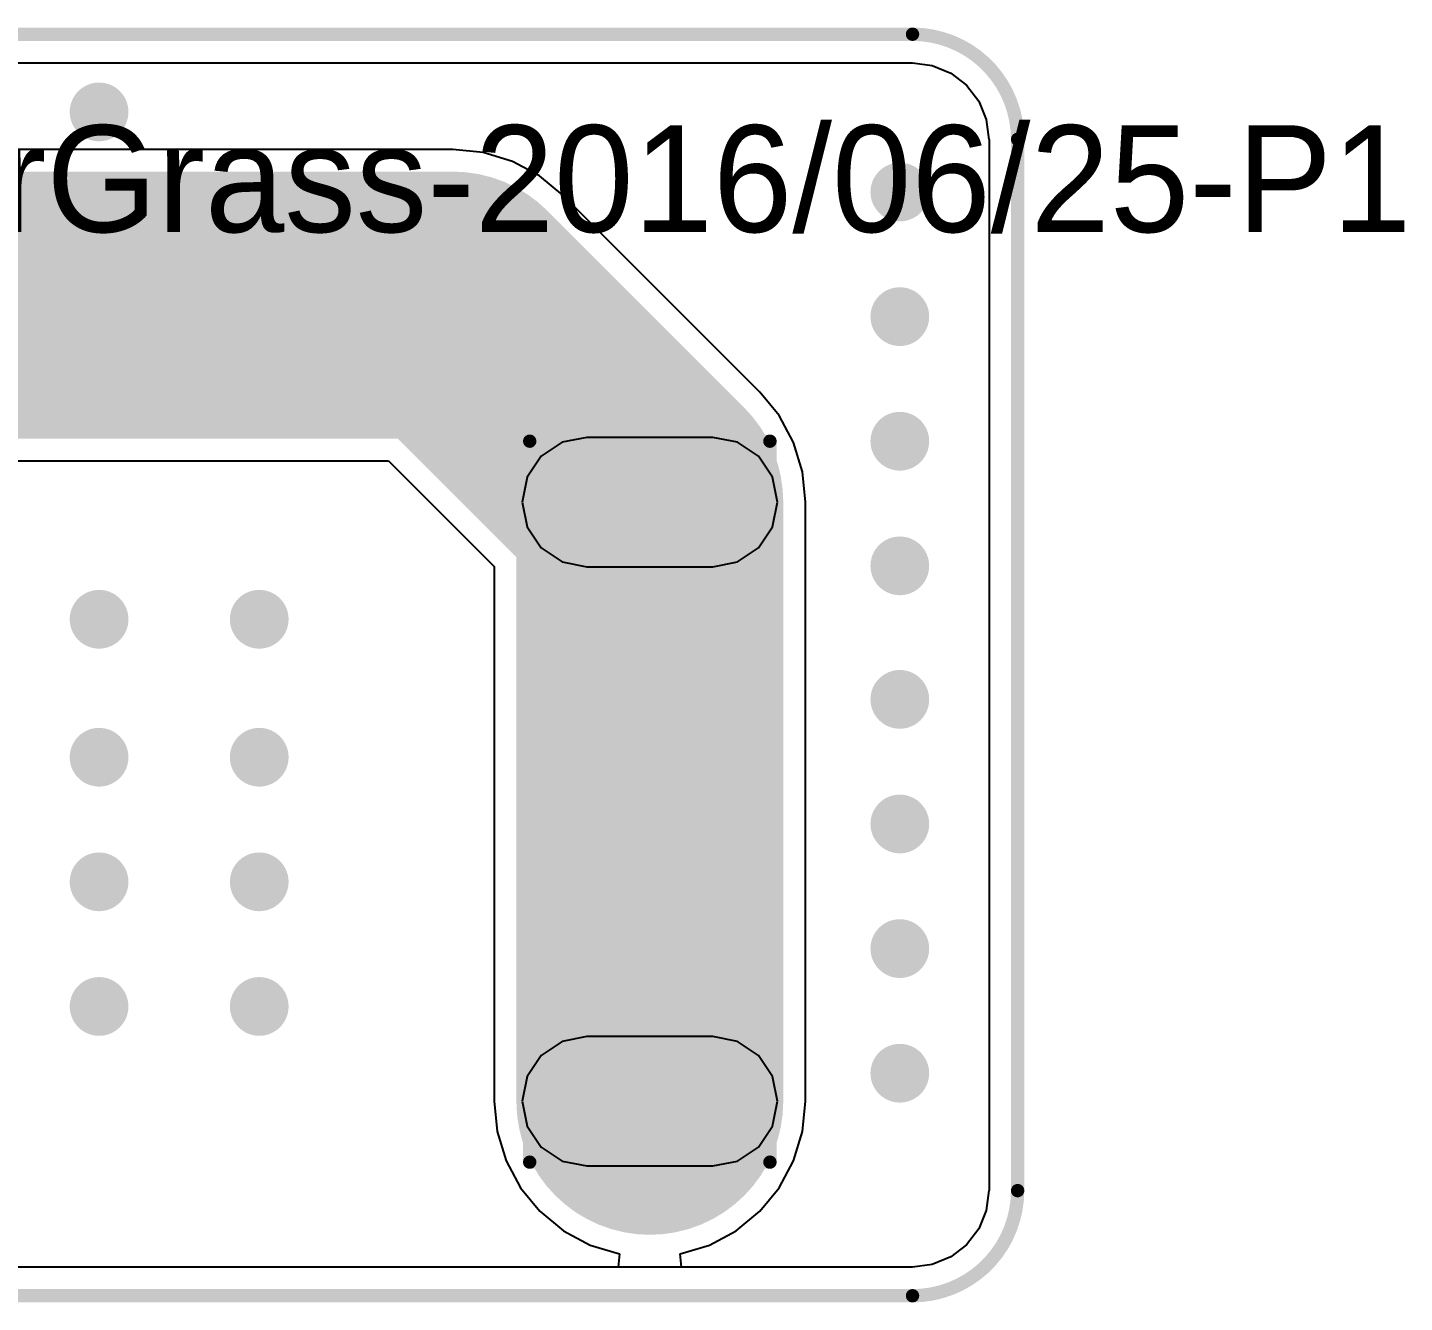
# Model space of a CAD drawing. Extents: x 63.8 to 91.1, y 192.3 to 216.5.
# Drawn here: x 78.04 to 91.14, y 192.35 to 204.48 of the extents above; entities that cross this region are included whole.
import ezdxf

# ---------------------------------------------------------------- set-up
doc = ezdxf.new("R2010")
doc.units = 0
doc.layers.get('0').update_dxf_attribs({"linetype": 'CONTINUOUS'})
for name, color, linetype in [('BOTTOMLAYER', 5, 'CONTINUOUS'), ('BOTTOMSOLDER', 6, 'CONTINUOUS'), ('KEEPOUTLAYER', 6, 'CONTINUOUS'), ('MULTILAYER', 9, 'CONTINUOUS'), ('PADHOLELAYER', 156, 'CONTINUOUS'), ('TOPLAYER', 1, 'CONTINUOUS'), ('TOPOVERLAY', 2, 'CONTINUOUS'), ('TOPSOLDER', 216, 'CONTINUOUS'), ('VIAHOLELAYER', 16, 'CONTINUOUS')]:
    doc.layers.add(name, color=color, linetype=linetype)

# ---------------------------------------------------------------- blocks, each defined once
blk = doc.blocks.new('C______C_________1_1')
at = {"layer": 'BOTTOMLAYER', "const_width": 0.800001}
for points in [[(0.599999, 2.850002), (-0.599999, 2.850002)], [(0.599999, -2.849997), (-0.599999, -2.849997)]]:
    blk.add_lwpolyline(points, dxfattribs=at)
at = {"layer": 'BOTTOMLAYER', "const_width": 0.399999}
for points in [[(-0.799998, 2.850002, 1), (-0.399999, 2.850002, 1)], [(0.399999, 2.850002, 1), (0.799998, 2.850002, 1)], [(-0.799998, -2.849997, 1), (-0.399999, -2.849997, 1)], [(0.399999, -2.849997, 1), (0.799998, -2.849997, 1)]]:
    blk.add_lwpolyline(points, format="xyb", close=True, dxfattribs=at)
at = {"layer": 'BOTTOMSOLDER', "const_width": 1.003201}
for points in [[(0.599999, 2.850002), (-0.599999, 2.850002)], [(0.599999, -2.849997), (-0.599999, -2.849997)]]:
    blk.add_lwpolyline(points, dxfattribs=at)
at = {"layer": 'BOTTOMSOLDER', "const_width": 0.501599}
for points in [[(-0.850798, 2.850002, 1), (-0.349199, 2.850002, 1)], [(0.349199, 2.850002, 1), (0.850798, 2.850002, 1)], [(-0.850798, -2.849997, 1), (-0.349199, -2.849997, 1)], [(0.349199, -2.849997, 1), (0.850798, -2.849997, 1)]]:
    blk.add_lwpolyline(points, format="xyb", close=True, dxfattribs=at)
at = {"layer": 'MULTILAYER', "const_width": 0.800001}
for points in [[(0.599999, 2.850002), (-0.599999, 2.850002)], [(0.599999, -2.849997), (-0.599999, -2.849997)]]:
    blk.add_lwpolyline(points, dxfattribs=at)
at = {"layer": 'MULTILAYER', "const_width": 0.399999}
for points in [[(-0.799998, 2.850002, 1), (-0.399999, 2.850002, 1)], [(0.399999, 2.850002, 1), (0.799998, 2.850002, 1)], [(-0.799998, -2.849997, 1), (-0.399999, -2.849997, 1)], [(0.399999, -2.849997, 1), (0.799998, -2.849997, 1)]]:
    blk.add_lwpolyline(points, format="xyb", close=True, dxfattribs=at)
at = {"layer": 'PADHOLELAYER', "const_width": 0.249999}
for points in [[(-0.124998, 2.850002, 1), (0.124998, 2.850002, 1)], [(-0.124998, -2.849997, 1), (0.124998, -2.849997, 1)]]:
    blk.add_lwpolyline(points, format="xyb", close=True, dxfattribs=at)
at = {"layer": 'TOPLAYER', "const_width": 0.800001}
for points in [[(0.599999, 2.850002), (-0.599999, 2.850002)], [(0.599999, -2.849997), (-0.599999, -2.849997)]]:
    blk.add_lwpolyline(points, dxfattribs=at)
at = {"layer": 'TOPLAYER', "const_width": 0.399999}
for points in [[(-0.799998, 2.850002, 1), (-0.399999, 2.850002, 1)], [(0.399999, 2.850002, 1), (0.799998, 2.850002, 1)], [(-0.799998, -2.849997, 1), (-0.399999, -2.849997, 1)], [(0.399999, -2.849997, 1), (0.799998, -2.849997, 1)]]:
    blk.add_lwpolyline(points, format="xyb", close=True, dxfattribs=at)
at = {"layer": 'TOPOVERLAY', "const_width": 0.127}
for points in [[(-1.143, -3.429), (-1.143, 3.429)], [(-1.143, 3.429), (1.143, 3.429)], [(1.143, -3.429), (1.143, 3.429)], [(-1.143, -3.429), (1.143, -3.429)]]:
    blk.add_lwpolyline(points, dxfattribs=at)
at = {"layer": 'TOPOVERLAY', "const_width": 0.0635}
for points in [[(-1.17475, 3.429, 1), (-1.11125, 3.429, 1)], [(-1.17475, 3.429, 1), (-1.11125, 3.429, 1)], [(1.11125, 3.429, 1), (1.17475, 3.429, 1)], [(1.11125, 3.429, 1), (1.17475, 3.429, 1)], [(-1.17475, -3.429, 1), (-1.11125, -3.429, 1)], [(-1.17475, -3.429, 1), (-1.11125, -3.429, 1)], [(1.11125, -3.429, 1), (1.17475, -3.429, 1)], [(1.11125, -3.429, 1), (1.17475, -3.429, 1)]]:
    blk.add_lwpolyline(points, format="xyb", close=True, dxfattribs=at)
at = {"layer": 'TOPSOLDER', "const_width": 1.003201}
for points in [[(0.599999, 2.850002), (-0.599999, 2.850002)], [(0.599999, -2.849997), (-0.599999, -2.849997)]]:
    blk.add_lwpolyline(points, dxfattribs=at)
at = {"layer": 'TOPSOLDER', "const_width": 0.501599}
for points in [[(-0.850798, 2.850002, 1), (-0.349199, 2.850002, 1)], [(0.349199, 2.850002, 1), (0.850798, 2.850002, 1)], [(-0.850798, -2.849997, 1), (-0.349199, -2.849997, 1)], [(0.349199, -2.849997, 1), (0.850798, -2.849997, 1)]]:
    blk.add_lwpolyline(points, format="xyb", close=True, dxfattribs=at)

msp = doc.modelspace()

# ---------------------------------------------------------------- linework, layer by layer
at = {"layer": 'BOTTOMLAYER'}
for p, q in [((71.083297, 204.140572), (86.458166, 204.140572)), ((86.458166, 204.140572), (86.458166, 204.139315)), ((86.458166, 204.139315), (86.646281, 204.11455)), ((86.646281, 204.11455), (86.821574, 204.041939)), ((86.821574, 204.041939), (86.972104, 203.926435)), ((86.972104, 203.926435), (87.087608, 203.775904)), ((87.087608, 203.775904), (87.160219, 203.600611)), ((87.160219, 203.600611), (87.184984, 203.412496)), ((87.184984, 203.412496), (87.186242, 203.412496)), ((87.186242, 203.412496), (87.186242, 193.412496)), ((82.084964, 203.316025), (69.201279, 203.316025)), ((82.373762, 203.287582), (82.084964, 203.316025)), ((82.651463, 203.203343), (82.373762, 203.287582)), ((82.907391, 203.066546), (82.651463, 203.203343)), ((83.131713, 202.882447), (82.907391, 203.066546)), ((85.004913, 201.009247), (83.131713, 202.882447)), ((85.189012, 200.784925), (85.004913, 201.009247)), ((85.325809, 200.528997), (85.189012, 200.784925)), ((85.410048, 200.251296), (85.325809, 200.528997)), ((77.23232, 200.35537), (81.471793, 200.35537)), ((81.471793, 200.35537), (82.477836, 199.349327)), ((85.438491, 199.962498), (85.410048, 200.251296)), ((85.438491, 194.262499), (85.438491, 199.962498)), ((82.477836, 199.349327), (82.477836, 194.262499)), ((82.477836, 194.262499), (82.506279, 193.973701)), ((85.410048, 193.973701), (85.438491, 194.262499)), ((82.506279, 193.973701), (82.590518, 193.696003)), ((85.325809, 193.696003), (85.410048, 193.973701)), ((82.590518, 193.696003), (82.727317, 193.440073)), ((85.189009, 193.440073), (85.325809, 193.696003)), ((82.727317, 193.440073), (82.911414, 193.21575)), ((85.004913, 193.21575), (85.189009, 193.440073)), ((87.184984, 193.412496), (87.160219, 193.224381)), ((87.186242, 193.412496), (87.184984, 193.412496)), ((82.911414, 193.21575), (83.135737, 193.031654)), ((84.78059, 193.031654), (85.004913, 193.21575)), ((87.160219, 193.224381), (87.087608, 193.049088)), ((83.135737, 193.031654), (83.391667, 192.894854)), ((84.524659, 192.894854), (84.78059, 193.031654)), ((87.087608, 193.049088), (86.972104, 192.898558)), ((83.391667, 192.894854), (83.669363, 192.810615)), ((84.246964, 192.810615), (84.524659, 192.894854)), ((86.972104, 192.898558), (86.821574, 192.783054)), ((83.669363, 192.810615), (83.656554, 192.68442)), ((84.259773, 192.68442), (84.246964, 192.810615)), ((86.821574, 192.783054), (86.646281, 192.710443)), ((83.656554, 192.68442), (65.458165, 192.68442)), ((86.458166, 192.68442), (84.259773, 192.68442)), ((86.646281, 192.710443), (86.458166, 192.685678)), ((86.458166, 192.685678), (86.458166, 192.68442))]:
    msp.add_line(p, q, dxfattribs=at)
for points, const_width in [([(78.57746, 203.67358, 1), (78.85686, 203.67358, 1)], 0.2794), ([(81.449964, 201.835697, 1), (82.719964, 201.835697, 1)], 1.27), ([(81.449964, 201.835697, 1), (82.719964, 201.835697, 1)], 1.27), ([(86.197465, 202.911575, 1), (86.476865, 202.911575, 1)], 0.2794), ([(86.197465, 201.726244, 1), (86.476865, 201.726244, 1)], 0.2794), ([(83.323163, 199.962498, 1), (84.593163, 199.962498, 1)], 1.27), ([(83.323163, 199.962498, 1), (84.593163, 199.962498, 1)], 1.27), ([(86.197465, 200.540912, 1), (86.476865, 200.540912, 1)], 0.2794), ([(86.197465, 199.35558, 1), (86.476865, 199.35558, 1)], 0.2794), ([(78.577465, 198.84758, 1), (78.856865, 198.84758, 1)], 0.2794), ([(80.101465, 198.84758, 1), (80.380865, 198.84758, 1)], 0.2794), ([(86.197465, 198.085575, 1), (86.476865, 198.085575, 1)], 0.2794), ([(78.577465, 197.535244, 1), (78.856865, 197.535244, 1)], 0.2794), ([(80.101465, 197.535244, 1), (80.380865, 197.535244, 1)], 0.2794), ([(86.197465, 196.900244, 1), (86.476865, 196.900244, 1)], 0.2794), ([(78.577465, 196.349912, 1), (78.856865, 196.349912, 1)], 0.2794), ([(80.101465, 196.349912, 1), (80.380865, 196.349912, 1)], 0.2794), ([(86.197465, 195.714912, 1), (86.476865, 195.714912, 1)], 0.2794), ([(83.323163, 194.262499, 1), (84.593163, 194.262499, 1)], 1.27), ([(78.577465, 195.16458, 1), (78.856865, 195.16458, 1)], 0.2794), ([(80.101465, 195.16458, 1), (80.380865, 195.16458, 1)], 0.2794), ([(86.197465, 194.52958, 1), (86.476865, 194.52958, 1)], 0.2794)]:
    msp.add_lwpolyline(points, format="xyb", close=True, dxfattribs=dict(at, const_width=const_width))
at = {"layer": 'BOTTOMLAYER', "const_width": 2.54}
for points in [[(68.176165, 201.835697), (82.084964, 201.835697)], [(82.084964, 201.835697), (83.958163, 199.962498)], [(83.958163, 194.262499), (83.958163, 199.962498)]]:
    msp.add_lwpolyline(points, dxfattribs=at)
at = {"layer": 'KEEPOUTLAYER', "const_width": 0.127}
for points in [[(70.958588, 204.412497), (86.458166, 204.412497)], [(87.458166, 193.412496), (87.458166, 203.412496)], [(65.458165, 192.412496), (86.458166, 192.412496)]]:
    msp.add_lwpolyline(points, dxfattribs=at)
at = {"layer": 'KEEPOUTLAYER', "const_width": 0.0635}
for points in [[(86.426416, 204.412497, 1), (86.489916, 204.412497, 1)], [(86.426416, 204.412497, 1), (86.489916, 204.412497, 1)], [(87.426416, 203.412496, 1), (87.489916, 203.412496, 1)], [(87.426416, 203.412496, 1), (87.489916, 203.412496, 1)], [(87.426416, 193.412496, 1), (87.489916, 193.412496, 1)], [(87.426416, 193.412496, 1), (87.489916, 193.412496, 1)], [(86.426416, 192.412496, 1), (86.489916, 192.412496, 1)], [(86.426416, 192.412496, 1), (86.489916, 192.412496, 1)]]:
    msp.add_lwpolyline(points, format="xyb", close=True, dxfattribs=at)
at = {"layer": 'KEEPOUTLAYER', "const_width": 0.127}
for points in [[(86.458166, 204.412497, -0.414214), (87.458166, 203.412496)], [(87.458166, 193.412496, -0.414214), (86.458166, 192.412496)]]:
    msp.add_lwpolyline(points, format="xyb", dxfattribs=at)
at = {"layer": 'MULTILAYER', "const_width": 0.2794}
for points in [[(78.57746, 203.67358, 1), (78.85686, 203.67358, 1)], [(86.197465, 202.911575, 1), (86.476865, 202.911575, 1)], [(86.197465, 201.726244, 1), (86.476865, 201.726244, 1)], [(86.197465, 200.540912, 1), (86.476865, 200.540912, 1)], [(86.197465, 199.35558, 1), (86.476865, 199.35558, 1)], [(78.577465, 198.84758, 1), (78.856865, 198.84758, 1)], [(80.101465, 198.84758, 1), (80.380865, 198.84758, 1)], [(86.197465, 198.085575, 1), (86.476865, 198.085575, 1)], [(78.577465, 197.535244, 1), (78.856865, 197.535244, 1)], [(80.101465, 197.535244, 1), (80.380865, 197.535244, 1)], [(86.197465, 196.900244, 1), (86.476865, 196.900244, 1)], [(78.577465, 196.349912, 1), (78.856865, 196.349912, 1)], [(80.101465, 196.349912, 1), (80.380865, 196.349912, 1)], [(86.197465, 195.714912, 1), (86.476865, 195.714912, 1)], [(78.577465, 195.16458, 1), (78.856865, 195.16458, 1)], [(80.101465, 195.16458, 1), (80.380865, 195.16458, 1)], [(86.197465, 194.52958, 1), (86.476865, 194.52958, 1)]]:
    msp.add_lwpolyline(points, format="xyb", close=True, dxfattribs=at)
at = {"layer": 'TOPLAYER'}
for p, q in [((71.083297, 204.140572), (86.458166, 204.140572)), ((86.458166, 204.140572), (86.458166, 204.139315)), ((86.458166, 204.139315), (86.646281, 204.11455)), ((86.646281, 204.11455), (86.821574, 204.041939)), ((86.821574, 204.041939), (86.972104, 203.926435)), ((86.972104, 203.926435), (87.087608, 203.775904)), ((87.087608, 203.775904), (87.160219, 203.600611)), ((87.160219, 203.600611), (87.184984, 203.412496)), ((87.184984, 203.412496), (87.186242, 203.412496)), ((87.186242, 203.412496), (87.186242, 193.412496)), ((83.122806, 200.530701), (82.923278, 200.397382)), ((83.358162, 200.577516), (83.122806, 200.530701)), ((84.558165, 200.577516), (83.358162, 200.577516)), ((84.793521, 200.530701), (84.558165, 200.577516)), ((84.993048, 200.397382), (84.793521, 200.530701)), ((82.923278, 200.397382), (82.789959, 200.197855)), ((85.126368, 200.197855), (84.993048, 200.397382)), ((82.789959, 200.197855), (82.743144, 199.962498)), ((85.173182, 199.962498), (85.126368, 200.197855)), ((82.743144, 199.962498), (82.789959, 199.727142)), ((85.126368, 199.727142), (85.173182, 199.962498)), ((82.789959, 199.727142), (82.923278, 199.527615)), ((84.993048, 199.527615), (85.126368, 199.727142)), ((82.923278, 199.527615), (83.122806, 199.394295)), ((84.793521, 199.394295), (84.993048, 199.527615)), ((83.122806, 199.394295), (83.358162, 199.34748)), ((83.358162, 199.34748), (84.558165, 199.34748)), ((84.558165, 199.34748), (84.793521, 199.394295)), ((83.358162, 194.877517), (83.122806, 194.830703)), ((84.558165, 194.877517), (83.358162, 194.877517)), ((84.793521, 194.830703), (84.558165, 194.877517)), ((83.122806, 194.830703), (82.923278, 194.697383)), ((84.993048, 194.697383), (84.793521, 194.830703)), ((82.923278, 194.697383), (82.789959, 194.497856)), ((85.126368, 194.497856), (84.993048, 194.697383)), ((82.789959, 194.497856), (82.743144, 194.262499)), ((85.173182, 194.262499), (85.126368, 194.497856)), ((82.743144, 194.262499), (82.789959, 194.027143)), ((85.126368, 194.027143), (85.173182, 194.262499)), ((82.789959, 194.027143), (82.923278, 193.827616)), ((84.993048, 193.827616), (85.126368, 194.027143)), ((82.923278, 193.827616), (83.122806, 193.694296)), ((84.793521, 193.694296), (84.993048, 193.827616)), ((83.122806, 193.694296), (83.358162, 193.647482)), ((84.558165, 193.647482), (84.793521, 193.694296)), ((83.358162, 193.647482), (84.558165, 193.647482)), ((87.184984, 193.412496), (87.160219, 193.224381)), ((87.186242, 193.412496), (87.184984, 193.412496)), ((87.160219, 193.224381), (87.087608, 193.049088)), ((87.087608, 193.049088), (86.972104, 192.898558)), ((86.972104, 192.898558), (86.821574, 192.783054)), ((86.821574, 192.783054), (86.646281, 192.710443)), ((86.458166, 192.68442), (65.458165, 192.68442)), ((86.646281, 192.710443), (86.458166, 192.685678)), ((86.458166, 192.685678), (86.458166, 192.68442))]:
    msp.add_line(p, q, dxfattribs=at)
at = {"layer": 'TOPLAYER', "const_width": 0.2794}
for points in [[(78.57746, 203.67358, 1), (78.85686, 203.67358, 1)], [(86.197465, 202.911575, 1), (86.476865, 202.911575, 1)], [(86.197465, 201.726244, 1), (86.476865, 201.726244, 1)], [(86.197465, 200.540912, 1), (86.476865, 200.540912, 1)], [(86.197465, 199.35558, 1), (86.476865, 199.35558, 1)], [(78.577465, 198.84758, 1), (78.856865, 198.84758, 1)], [(80.101465, 198.84758, 1), (80.380865, 198.84758, 1)], [(86.197465, 198.085575, 1), (86.476865, 198.085575, 1)], [(78.577465, 197.535244, 1), (78.856865, 197.535244, 1)], [(80.101465, 197.535244, 1), (80.380865, 197.535244, 1)], [(86.197465, 196.900244, 1), (86.476865, 196.900244, 1)], [(78.577465, 196.349912, 1), (78.856865, 196.349912, 1)], [(80.101465, 196.349912, 1), (80.380865, 196.349912, 1)], [(86.197465, 195.714912, 1), (86.476865, 195.714912, 1)], [(78.577465, 195.16458, 1), (78.856865, 195.16458, 1)], [(80.101465, 195.16458, 1), (80.380865, 195.16458, 1)], [(86.197465, 194.52958, 1), (86.476865, 194.52958, 1)]]:
    msp.add_lwpolyline(points, format="xyb", close=True, dxfattribs=at)
at = {"layer": 'VIAHOLELAYER', "const_width": 0.1524}
for points in [[(78.64096, 203.67358, 1), (78.79336, 203.67358, 1)], [(86.260965, 202.911575, 1), (86.413365, 202.911575, 1)], [(86.260965, 201.726244, 1), (86.413365, 201.726244, 1)], [(86.260965, 200.540912, 1), (86.413365, 200.540912, 1)], [(86.260965, 199.35558, 1), (86.413365, 199.35558, 1)], [(78.640965, 198.84758, 1), (78.793365, 198.84758, 1)], [(80.164965, 198.84758, 1), (80.317365, 198.84758, 1)], [(86.260965, 198.085575, 1), (86.413365, 198.085575, 1)], [(78.640965, 197.535244, 1), (78.793365, 197.535244, 1)], [(80.164965, 197.535244, 1), (80.317365, 197.535244, 1)], [(86.260965, 196.900244, 1), (86.413365, 196.900244, 1)], [(78.640965, 196.349912, 1), (78.793365, 196.349912, 1)], [(80.164965, 196.349912, 1), (80.317365, 196.349912, 1)], [(86.260965, 195.714912, 1), (86.413365, 195.714912, 1)], [(78.640965, 195.16458, 1), (78.793365, 195.16458, 1)], [(80.164965, 195.16458, 1), (80.317365, 195.16458, 1)], [(86.260965, 194.52958, 1), (86.413365, 194.52958, 1)]]:
    msp.add_lwpolyline(points, format="xyb", close=True, dxfattribs=at)

# ---------------------------------------------------------------- block references
msp.add_blockref('C______C_________1_1', (83.958163, 197.112496))

# ---------------------------------------------------------------- texts
at = {"layer": 'TOPOVERLAY'}
msp.add_text('11BRANPB20A-ClearGrass-2016/06/25-P1', height=1.016, rotation=360, dxfattribs=at).set_placement((65.001165, 202.53058))

doc.saveas('drawing.dxf')
